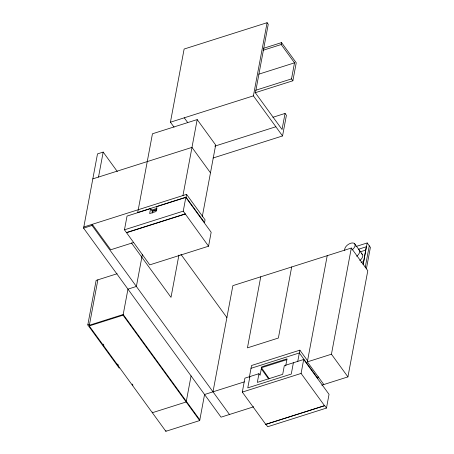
<?xml version="1.0" encoding="UTF-8"?>
<svg xmlns="http://www.w3.org/2000/svg" width="454" height="454" viewBox="0 0 454 454"><rect width="100%" height="100%" fill="white"/><g stroke="black" fill="none" stroke-linecap="round" stroke-linejoin="round"><path stroke-width="0.68" d="M358.388 249.303L366.276 246.755L363.711 261.521L361.021 262.395M363.648 261.538L363.143 264.37L367.184 242.952L355.868 246.545M253.741 406.784L221.047 417.169L83.598 228.146L97.497 153.889L103.183 152.084L117.319 171.521M98.507 177.071L103.183 152.084M229.48 414.491L92.031 225.468L92.241 224.327L110.742 249.768L133.408 242.572M119.232 368.149L87.798 324.922L96.129 280.396L117.092 273.739M244.337 381.876L204.567 394.503L199.692 420.557L165.858 431.3L89.234 325.932L97.86 279.846M150.597 208.596L149.667 213.562L156.011 211.547L156.942 206.581L185.822 197.411L211.167 232.266L208.556 246.204L149.775 264.869L124.47 229.809L127.041 216.076L150.597 208.596L152.533 211.252L152.181 213.113M199.692 420.557L123.068 315.19L127.949 289.136L136.376 286.457L142.363 254.478M174.041 127.165L170.432 122.205L184.12 49.043L267.094 22.7L268.246 24.283L255.409 92.871L282.042 129.492L285.05 113.432L272.888 117.291M182.968 195.521L197.184 119.584L152.453 133.782L137.721 212.517L186.044 197.172L186.571 194.38L83.814 227.006M208.556 246.204L183.251 211.144L185.822 197.411M178.916 255.08L171.005 297.353L131.422 242.913M152.476 412.039L152.345 412.72L186.18 401.977L191.06 375.923M202.24 216.836L215.678 145.019L197.184 119.584M165.858 431.3L165.982 430.613M213 158.026L282.547 135.945L253.4 95.862L267.094 22.7M212.994 391.825L232.868 285.645L351.311 248.037L367.797 270.703L347.923 376.882L321.812 385.174M255.052 92.781L292.87 80.772L291.508 78.9L294.515 62.839L281.202 44.526L281.559 42.597L263.468 48.34M282.547 135.945L286.412 115.305L285.05 113.432M292.87 80.772L296.241 62.783L281.559 42.597M260.749 276.792L247.447 347.86L278.381 338.037L291.678 266.975M265.766 424.365L324.548 405.7L265.766 424.365L242.3 392.097L244.91 378.154L258.956 373.693L260.091 375.254L261.657 366.889L287.024 358.836L285.702 365.896M249.32 377.365L251.539 365.504L299.861 350.165L307.568 360.726M249.893 376.57L247.776 387.875L291.269 374.062L293.386 362.763M258.956 373.693L257.327 382.387L282.7 374.329L284.323 365.64L303.698 359.489L329.042 394.344L326.471 408.072L267.684 426.737L265.806 424.155M297.773 361.322L299.861 350.165M324.548 405.7L301.087 373.432L303.698 359.489M323.833 384.532L307.352 361.866L327.221 255.687M347.923 376.882L331.443 354.216L351.311 248.037M365.266 267.224L369.272 245.818M366.395 268.779L370.402 247.373L367.184 242.952M318.163 376.735L317.84 378.392L299.339 352.957L251.017 368.302M360.414 251.811L365.686 250.086M263.11 50.269L281.202 44.526M258.791 74.178L294.515 62.839M255.716 90.267L291.508 78.9M170.432 122.205L253.4 95.862M92.82 178.876L191.974 147.391L210.474 172.832M214.782 146.16L275.873 126.762M83.598 228.146L92.031 225.468M151.698 210.043L157.039 208.352M152.186 210.798L156.857 209.317M152.039 211.57L156.715 210.088M124.47 229.809L183.251 211.144M126.456 232.539L185.238 213.874M126.416 232.749L185.198 214.084M87.798 324.922L89.529 324.372M89.364 325.246L123.199 314.503L199.817 419.871M89.234 325.932L123.068 315.19M286.871 359.653L261.498 367.712L269.069 378.596M307.352 361.866L331.443 354.216M242.3 392.097L301.087 373.432M354.653 243.753L362.354 254.342M184.25 117.813L187.723 122.586M186.571 194.38L205.066 219.815L204.544 222.608L186.044 197.172M324.587 405.49L326.471 408.072M180.908 254.331L226.892 317.567M261.294 368.818L268.694 378.994M103.064 344.087L103.898 345.227M117.597 364.074L118.432 365.215M132.131 384.056L132.96 385.202M358.359 249.467A5.998 3.365 -36 0 1 356.674 256.277M344.796 250.449A5.998 3.365 -36 0 1 348.366 244.366A5.998 3.365 -36 0 1 354.79 243.934A5.998 3.365 -36 0 1 352.083 249.961M361.463 253.735A5.998 3.365 -36 0 1 359.784 260.551"/></g></svg>
